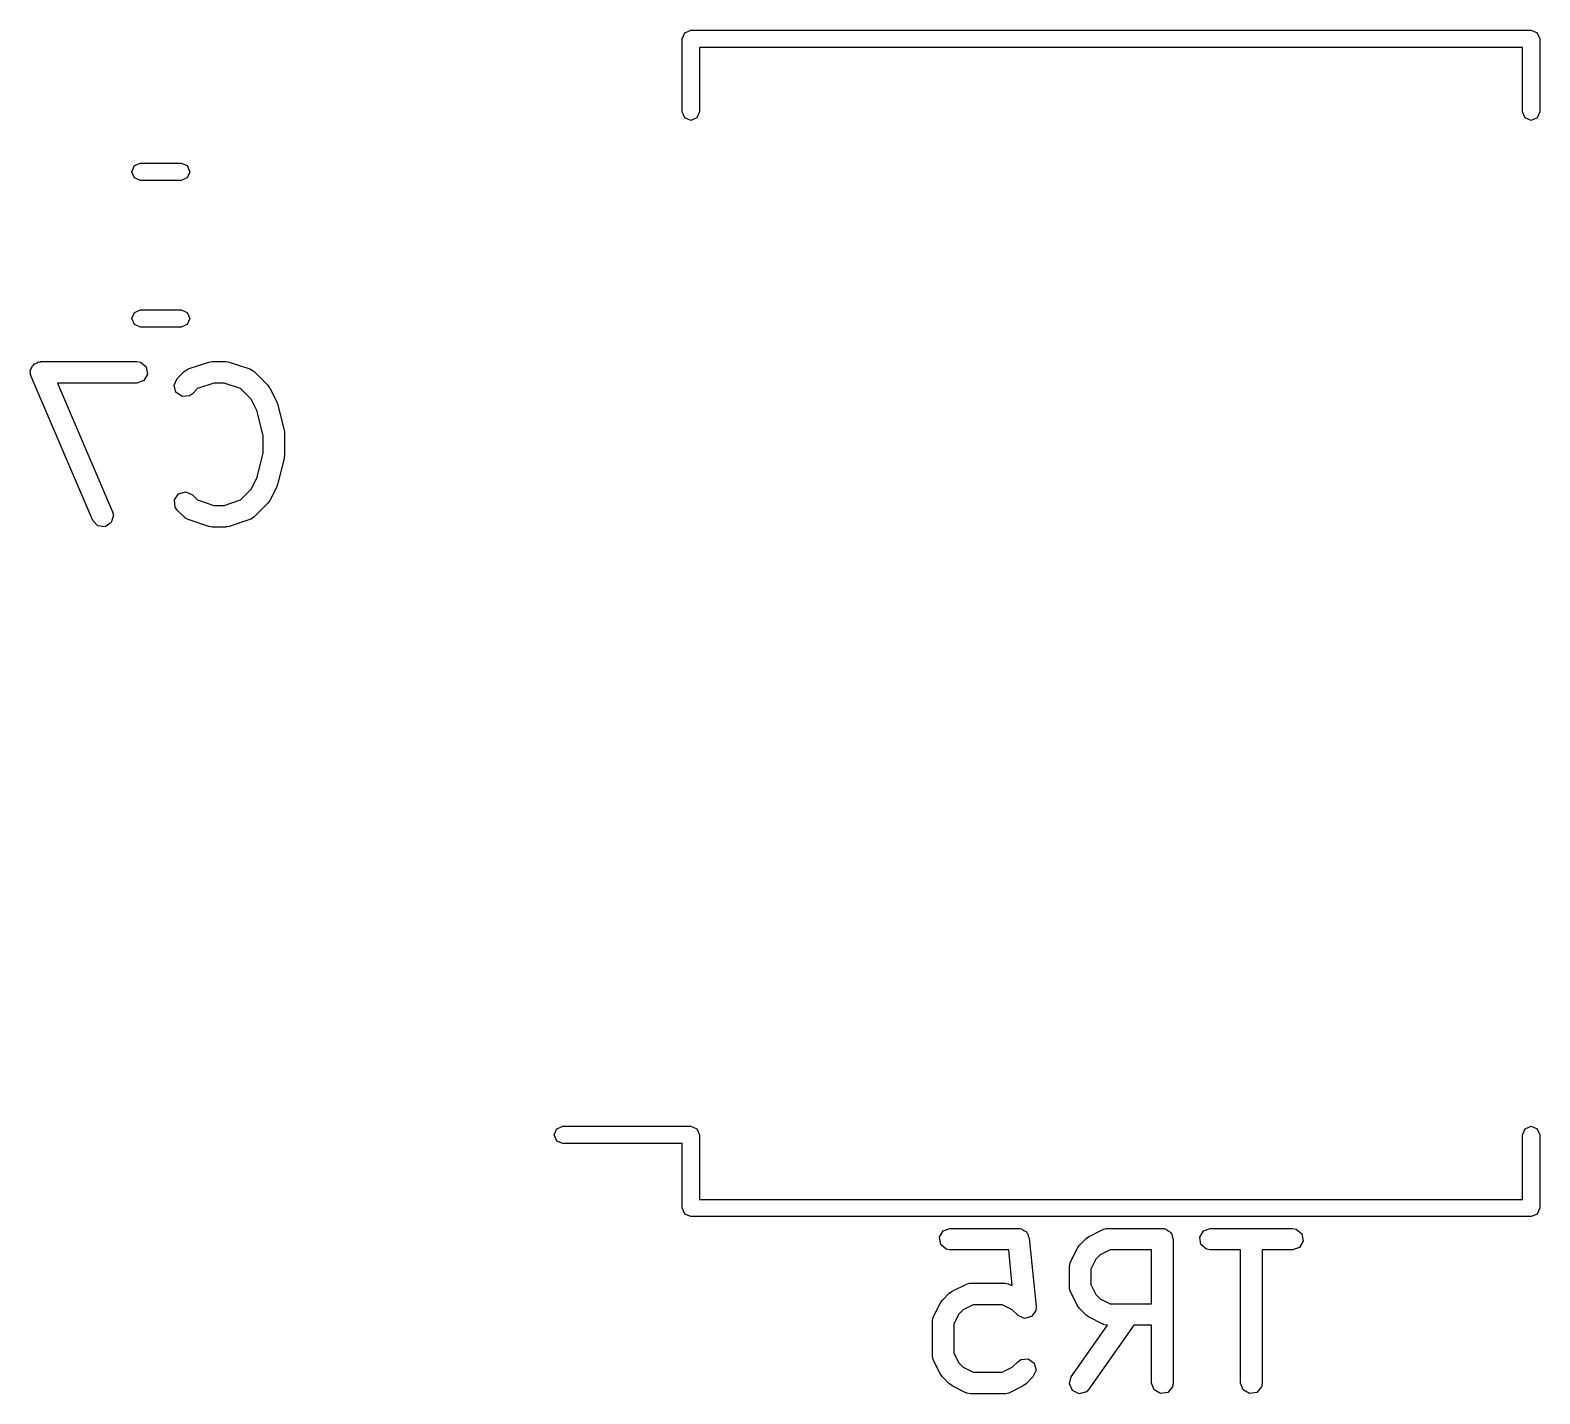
# Model space of a CAD drawing. Extents: x 4.56 to 9.29, y -6.2 to -0.8.
# Drawn here: x 5.6967 to 6.1099, y -1.9644 to -1.5912 of the extents above; entities that cross this region are included whole.
import ezdxf

# ---------------------------------------------------------------- set-up
doc = ezdxf.new("R2010")
doc.units = 0
doc.header["$MEASUREMENT"] = 0
doc.layers.add('BLACK', color=7, linetype='CONTINUOUS')

msp = doc.modelspace()

# ---------------------------------------------------------------- linework, layer by layer
at = {"layer": 'BLACK', "linetype": 'CONTINUOUS'}
for p, q in [((5.87516, -1.59354), (5.87585, -1.59187)), ((5.87516, -1.61354), (5.87516, -1.59354)), ((5.87585, -1.59187), (5.87752, -1.59118)), ((5.87752, -1.59118), (6.10752, -1.59118)), ((6.10752, -1.59118), (6.10919, -1.59187)), ((6.10919, -1.59187), (6.10988, -1.59354)), ((6.10988, -1.59354), (6.10988, -1.61354)), ((6.10516, -1.59591), (5.87988, -1.59591)), ((5.87988, -1.59591), (5.87988, -1.61354)), ((6.10516, -1.61354), (6.10516, -1.59591)), ((5.87585, -1.61521), (5.87516, -1.61354)), ((5.87752, -1.61591), (5.87585, -1.61521)), ((5.87919, -1.61521), (5.87752, -1.61591)), ((5.87988, -1.61354), (5.87919, -1.61521)), ((6.10585, -1.61521), (6.10516, -1.61354)), ((6.10752, -1.61591), (6.10585, -1.61521)), ((6.10919, -1.61521), (6.10752, -1.61591)), ((6.10988, -1.61354), (6.10919, -1.61521)), ((5.72528, -1.62825), (5.72695, -1.62756)), ((5.72695, -1.62756), (5.73802, -1.62756)), ((5.73802, -1.62756), (5.73969, -1.62825)), ((5.72459, -1.62992), (5.72528, -1.62825)), ((5.72528, -1.63159), (5.72459, -1.62992)), ((5.72695, -1.63228), (5.72528, -1.63159)), ((5.73969, -1.63159), (5.73802, -1.63228)), ((5.73969, -1.62825), (5.74039, -1.62992)), ((5.74039, -1.62992), (5.73969, -1.63159)), ((5.73802, -1.63228), (5.72695, -1.63228)), ((5.72459, -1.67008), (5.72528, -1.66841)), ((5.72528, -1.66841), (5.72695, -1.66772)), ((5.72695, -1.66772), (5.73802, -1.66772)), ((5.73802, -1.66772), (5.73969, -1.66841)), ((5.73969, -1.66841), (5.74039, -1.67008)), ((5.72528, -1.67175), (5.72459, -1.67008)), ((5.72695, -1.67244), (5.72528, -1.67175)), ((5.73802, -1.67244), (5.72695, -1.67244)), ((5.73969, -1.67175), (5.73802, -1.67244)), ((5.74039, -1.67008), (5.73969, -1.67175)), ((5.69673, -1.685), (5.69683, -1.68467)), ((5.69697, -1.686), (5.69673, -1.685)), ((5.69677, -1.68432), (5.69712, -1.68373)), ((5.69683, -1.68467), (5.69677, -1.68432)), ((5.69712, -1.68373), (5.69732, -1.68307)), ((5.69732, -1.68307), (5.69761, -1.68288)), ((5.69761, -1.68288), (5.69778, -1.68257)), ((5.69778, -1.68257), (5.69843, -1.68234)), ((5.69843, -1.68234), (5.69901, -1.68196)), ((5.69901, -1.68196), (5.69935, -1.682)), ((5.69935, -1.682), (5.69968, -1.68188)), ((5.69968, -1.68188), (5.72593, -1.68188)), ((5.72593, -1.68188), (5.72694, -1.68206)), ((5.72694, -1.68206), (5.72848, -1.68336)), ((5.72883, -1.68535), (5.72782, -1.6871)), ((5.72848, -1.68336), (5.72883, -1.68535)), ((5.73696, -1.6865), (5.73884, -1.68462)), ((5.73884, -1.68462), (5.73968, -1.68403)), ((5.73968, -1.68403), (5.73985, -1.68402)), ((5.73985, -1.68402), (5.73999, -1.68391)), ((5.73999, -1.68391), (5.74562, -1.68203)), ((5.74562, -1.68203), (5.74649, -1.6819)), ((5.74649, -1.6819), (5.74655, -1.68188)), ((5.74655, -1.68188), (5.7503, -1.68188)), ((5.7503, -1.68188), (5.75117, -1.68204)), ((5.75117, -1.68204), (5.75123, -1.68203)), ((5.75123, -1.68203), (5.75686, -1.68391)), ((5.75686, -1.68391), (5.75776, -1.6844)), ((5.75776, -1.6844), (5.75785, -1.68455)), ((5.75785, -1.68455), (5.75801, -1.68462)), ((5.75801, -1.68462), (5.76176, -1.68837)), ((5.71384, -1.72537), (5.69697, -1.686)), ((5.72593, -1.68779), (5.70416, -1.68779)), ((5.70416, -1.68779), (5.71927, -1.72304)), ((5.72782, -1.6871), (5.72593, -1.68779)), ((5.73611, -1.68833), (5.73696, -1.6865)), ((5.73663, -1.69028), (5.73611, -1.68833)), ((5.74252, -1.68929), (5.74114, -1.69067)), ((5.74703, -1.68779), (5.74252, -1.68929)), ((5.74982, -1.68779), (5.74703, -1.68779)), ((5.75433, -1.68929), (5.74982, -1.68779)), ((5.75725, -1.69221), (5.75433, -1.68929)), ((5.76176, -1.68837), (5.76227, -1.68909)), ((5.76227, -1.68909), (5.76231, -1.68914)), ((5.76231, -1.68914), (5.76419, -1.69289)), ((5.73829, -1.69144), (5.73663, -1.69028)), ((5.7403, -1.69126), (5.73829, -1.69144)), ((5.74114, -1.69067), (5.7403, -1.69126)), ((5.75876, -1.69524), (5.75725, -1.69221)), ((5.76419, -1.69289), (5.76433, -1.69338)), ((5.76433, -1.69338), (5.76441, -1.69349)), ((5.76441, -1.69349), (5.76629, -1.70099)), ((5.76047, -1.70207), (5.75876, -1.69524)), ((5.76047, -1.70697), (5.76047, -1.70207)), ((5.76629, -1.70099), (5.76633, -1.70158)), ((5.76633, -1.70158), (5.76637, -1.70171)), ((5.76637, -1.70171), (5.76637, -1.70733)), ((5.75876, -1.7138), (5.76047, -1.70697)), ((5.76629, -1.70805), (5.76441, -1.71555)), ((5.76637, -1.70733), (5.76627, -1.70791)), ((5.76627, -1.70791), (5.76629, -1.70805)), ((5.75725, -1.71683), (5.75876, -1.7138)), ((5.7362, -1.71969), (5.73736, -1.71804)), ((5.73736, -1.71804), (5.73931, -1.71751)), ((5.73931, -1.71751), (5.74114, -1.71837)), ((5.74114, -1.71837), (5.74252, -1.71975)), ((5.75433, -1.71975), (5.75725, -1.71683)), ((5.76419, -1.71615), (5.76231, -1.7199)), ((5.7642, -1.71601), (5.76419, -1.71615)), ((5.76441, -1.71555), (5.7642, -1.71601)), ((5.73637, -1.7217), (5.7362, -1.71969)), ((5.73696, -1.72254), (5.73637, -1.7217)), ((5.73884, -1.72442), (5.73696, -1.72254)), ((5.74252, -1.71975), (5.74703, -1.72125)), ((5.74703, -1.72125), (5.74982, -1.72125)), ((5.74982, -1.72125), (5.75433, -1.71975)), ((5.76176, -1.72067), (5.75801, -1.72442)), ((5.76179, -1.72061), (5.76176, -1.72067)), ((5.76231, -1.7199), (5.76179, -1.72061)), ((5.71522, -1.72684), (5.71384, -1.72537)), ((5.71723, -1.72708), (5.71522, -1.72684)), ((5.71892, -1.72597), (5.71723, -1.72708)), ((5.7195, -1.72404), (5.71892, -1.72597)), ((5.71927, -1.72304), (5.7195, -1.72404)), ((5.739, -1.72449), (5.73884, -1.72442)), ((5.73909, -1.72464), (5.739, -1.72449)), ((5.73999, -1.72513), (5.73909, -1.72464)), ((5.74562, -1.72701), (5.73999, -1.72513)), ((5.75686, -1.72513), (5.75123, -1.72701)), ((5.75699, -1.72502), (5.75686, -1.72513)), ((5.75717, -1.72501), (5.75699, -1.72502)), ((5.75801, -1.72442), (5.75717, -1.72501)), ((5.74568, -1.727), (5.74562, -1.72701)), ((5.74655, -1.72716), (5.74568, -1.727)), ((5.7503, -1.72716), (5.74655, -1.72716)), ((5.75036, -1.72714), (5.7503, -1.72716)), ((5.75123, -1.72701), (5.75036, -1.72714)), ((5.84016, -1.89354), (5.84085, -1.89187)), ((5.84085, -1.89187), (5.84252, -1.89118)), ((5.84252, -1.89118), (5.87752, -1.89118)), ((5.87752, -1.89118), (5.87919, -1.89187)), ((5.87919, -1.89187), (5.87988, -1.89354)), ((6.10516, -1.89354), (6.10585, -1.89187)), ((6.10585, -1.89187), (6.10752, -1.89118)), ((6.10752, -1.89118), (6.10919, -1.89187)), ((6.10919, -1.89187), (6.10988, -1.89354)), ((5.84085, -1.89521), (5.84016, -1.89354)), ((5.84252, -1.89591), (5.84085, -1.89521)), ((5.87516, -1.89591), (5.84252, -1.89591)), ((5.87516, -1.91354), (5.87516, -1.89591)), ((5.87988, -1.89354), (5.87988, -1.91118)), ((6.10516, -1.91118), (6.10516, -1.89354)), ((6.10988, -1.89354), (6.10988, -1.91354)), ((5.87988, -1.91118), (6.10516, -1.91118)), ((5.87585, -1.91521), (5.87516, -1.91354)), ((5.87752, -1.91591), (5.87585, -1.91521)), ((6.10752, -1.91591), (5.87752, -1.91591)), ((6.10919, -1.91521), (6.10752, -1.91591)), ((6.10988, -1.91354), (6.10919, -1.91521)), ((5.94555, -1.92157), (5.94656, -1.91982)), ((5.94656, -1.91982), (5.94846, -1.91913)), ((5.94846, -1.91913), (5.96721, -1.91913)), ((5.96721, -1.91913), (5.96736, -1.91915)), ((5.96736, -1.91915), (5.96743, -1.91914)), ((5.96743, -1.91914), (5.96754, -1.91919)), ((5.96754, -1.91919), (5.96822, -1.9193)), ((5.96822, -1.9193), (5.9687, -1.91971)), ((5.9687, -1.91971), (5.96927, -1.91997)), ((5.96927, -1.91997), (5.96945, -1.92034)), ((5.96945, -1.92034), (5.96977, -1.9206)), ((5.96977, -1.9206), (5.96988, -1.92122)), ((5.98651, -1.92131), (5.99026, -1.91944)), ((5.99026, -1.91944), (5.99124, -1.91915)), ((5.99124, -1.91915), (5.99142, -1.91919)), ((5.99142, -1.91919), (5.99158, -1.91913)), ((5.99158, -1.91913), (6.00658, -1.91913)), ((6.00658, -1.91913), (6.00696, -1.91919)), ((6.00696, -1.91919), (6.00709, -1.91917)), ((6.00709, -1.91917), (6.00721, -1.91924)), ((6.00721, -1.91924), (6.00759, -1.9193)), ((6.00759, -1.9193), (6.00818, -1.9198)), ((6.00818, -1.9198), (6.00884, -1.92018)), ((6.00884, -1.92018), (6.00893, -1.92043)), ((6.00893, -1.92043), (6.00914, -1.9206)), ((6.00914, -1.9206), (6.00927, -1.92136)), ((6.0168, -1.92157), (6.01781, -1.91982)), ((6.01781, -1.91982), (6.0197, -1.91913)), ((6.0197, -1.91913), (6.0422, -1.91913)), ((6.0422, -1.91913), (6.04321, -1.9193)), ((6.04321, -1.9193), (6.04476, -1.9206)), ((6.04476, -1.9206), (6.04511, -1.92259)), ((5.94591, -1.92356), (5.94555, -1.92157)), ((5.94745, -1.92485), (5.94591, -1.92356)), ((5.94846, -1.92503), (5.94745, -1.92485)), ((5.96454, -1.92503), (5.94846, -1.92503)), ((5.96552, -1.9348), (5.96454, -1.92503)), ((5.96988, -1.92122), (5.97015, -1.92179)), ((5.97015, -1.92179), (5.97202, -1.94053)), ((5.98144, -1.92826), (5.98332, -1.92451)), ((5.98332, -1.92451), (5.98384, -1.9238)), ((5.98384, -1.9238), (5.98387, -1.92374)), ((5.98387, -1.92374), (5.98574, -1.92187)), ((5.98574, -1.92187), (5.98647, -1.92136)), ((5.98647, -1.92136), (5.98651, -1.92131)), ((5.99228, -1.92503), (5.98958, -1.92638)), ((6.00363, -1.92503), (5.99228, -1.92503)), ((6.00363, -1.93975), (6.00363, -1.92503)), ((6.00927, -1.92136), (6.00953, -1.92208)), ((6.00953, -1.92208), (6.00953, -1.96145)), ((6.01715, -1.92356), (6.0168, -1.92157)), ((6.01869, -1.92485), (6.01715, -1.92356)), ((6.0197, -1.92503), (6.01869, -1.92485)), ((6.028, -1.92503), (6.0197, -1.92503)), ((6.028, -1.96145), (6.028, -1.92503)), ((6.0422, -1.92503), (6.03391, -1.92503)), ((6.03391, -1.92503), (6.03391, -1.96145)), ((6.0441, -1.92434), (6.0422, -1.92503)), ((6.04511, -1.92259), (6.0441, -1.92434)), ((5.98113, -1.92958), (5.98131, -1.92857)), ((5.98131, -1.92857), (5.98142, -1.92843)), ((5.98142, -1.92843), (5.98144, -1.92826)), ((5.98838, -1.92758), (5.98704, -1.93028)), ((5.98958, -1.92638), (5.98838, -1.92758)), ((5.98113, -1.9352), (5.98113, -1.92958)), ((5.98704, -1.93028), (5.98704, -1.93451)), ((5.94637, -1.93874), (5.94825, -1.93686)), ((5.94825, -1.93686), (5.94897, -1.93636)), ((5.94897, -1.93636), (5.94902, -1.93631)), ((5.94902, -1.93631), (5.95277, -1.93444)), ((5.95277, -1.93444), (5.95375, -1.93414)), ((5.95375, -1.93414), (5.95392, -1.93419)), ((5.95392, -1.93419), (5.95409, -1.93412)), ((5.95409, -1.93412), (5.96346, -1.93412)), ((5.96346, -1.93412), (5.96447, -1.9343)), ((5.96447, -1.9343), (5.96461, -1.93442)), ((5.96461, -1.93442), (5.96478, -1.93444)), ((5.96478, -1.93444), (5.96552, -1.9348)), ((5.98119, -1.93537), (5.98113, -1.9352)), ((5.98115, -1.93554), (5.98119, -1.93537)), ((5.98144, -1.93652), (5.98115, -1.93554)), ((5.98332, -1.94027), (5.98144, -1.93652)), ((5.98704, -1.93451), (5.98838, -1.9372)), ((5.98838, -1.9372), (5.98958, -1.9384)), ((5.94395, -1.94326), (5.94582, -1.93951)), ((5.94582, -1.93951), (5.94635, -1.9388)), ((5.94635, -1.9388), (5.94637, -1.93874)), ((5.95209, -1.94138), (5.95089, -1.94258)), ((5.95478, -1.94003), (5.95209, -1.94138)), ((5.96276, -1.94003), (5.95478, -1.94003)), ((5.96546, -1.94138), (5.96276, -1.94003)), ((5.967, -1.94292), (5.96546, -1.94138)), ((5.97194, -1.94159), (5.97137, -1.9424)), ((5.97195, -1.94156), (5.97194, -1.94157)), ((5.97194, -1.94157), (5.97194, -1.94159)), ((5.97202, -1.94053), (5.97195, -1.94156)), ((5.98336, -1.94032), (5.98332, -1.94027)), ((5.98387, -1.94104), (5.98336, -1.94032)), ((5.98574, -1.94292), (5.98387, -1.94104)), ((5.98958, -1.9384), (5.99228, -1.93975)), ((5.99228, -1.93975), (6.00363, -1.93975)), ((5.94364, -1.94458), (5.94381, -1.94357)), ((5.94364, -1.95395), (5.94364, -1.94458)), ((5.94381, -1.94357), (5.94393, -1.94343)), ((5.94393, -1.94343), (5.94395, -1.94326)), ((5.95089, -1.94258), (5.94954, -1.94527)), ((5.94954, -1.94527), (5.94954, -1.95325)), ((5.96701, -1.94292), (5.967, -1.94292)), ((5.96702, -1.94294), (5.96701, -1.94292)), ((5.96793, -1.94335), (5.96702, -1.94294)), ((5.96883, -1.94377), (5.96793, -1.94335)), ((5.96885, -1.94376), (5.96883, -1.94377)), ((5.96886, -1.94377), (5.96885, -1.94376)), ((5.96982, -1.9435), (5.96886, -1.94377)), ((5.97078, -1.94325), (5.96982, -1.9435)), ((5.97079, -1.94323), (5.97078, -1.94325)), ((5.97081, -1.94322), (5.97079, -1.94323)), ((5.97137, -1.9424), (5.97081, -1.94322)), ((5.98166, -1.95976), (5.99154, -1.94565)), ((5.9858, -1.94294), (5.98574, -1.94292)), ((5.98651, -1.94347), (5.9858, -1.94294)), ((5.99874, -1.94565), (5.9865, -1.96314)), ((5.99026, -1.94534), (5.98651, -1.94347)), ((5.99044, -1.94536), (5.99026, -1.94534)), ((5.99057, -1.94548), (5.99044, -1.94536)), ((5.99154, -1.94565), (5.99057, -1.94548)), ((6.00363, -1.94565), (5.99874, -1.94565)), ((6.00363, -1.96145), (6.00363, -1.94565)), ((5.9437, -1.95412), (5.94364, -1.95395)), ((5.94365, -1.95429), (5.9437, -1.95412)), ((5.94954, -1.95325), (5.95089, -1.95595)), ((5.94395, -1.95527), (5.94365, -1.95429)), ((5.94582, -1.95902), (5.94395, -1.95527)), ((5.95089, -1.95595), (5.95209, -1.95715)), ((5.95209, -1.95715), (5.95478, -1.9585)), ((5.96276, -1.9585), (5.96546, -1.95715)), ((5.96546, -1.95715), (5.967, -1.95561)), ((5.967, -1.95561), (5.96784, -1.95502)), ((5.96784, -1.95502), (5.96985, -1.95485)), ((5.96985, -1.95485), (5.9715, -1.95601)), ((5.97203, -1.95796), (5.97117, -1.95979)), ((5.9715, -1.95601), (5.97203, -1.95796)), ((5.94587, -1.95906), (5.94582, -1.95902)), ((5.94637, -1.95979), (5.94587, -1.95906)), ((5.94825, -1.96166), (5.94637, -1.95979)), ((5.94831, -1.96169), (5.94825, -1.96166)), ((5.94902, -1.96222), (5.94831, -1.96169)), ((5.95277, -1.96409), (5.94902, -1.96222)), ((5.95478, -1.9585), (5.96276, -1.9585)), ((5.96853, -1.96222), (5.96478, -1.96409)), ((5.96858, -1.96217), (5.96853, -1.96222)), ((5.9693, -1.96166), (5.96858, -1.96217)), ((5.97117, -1.95979), (5.9693, -1.96166)), ((5.98114, -1.96171), (5.98166, -1.95976)), ((5.982, -1.96354), (5.98114, -1.96171)), ((6.00432, -1.96335), (6.00363, -1.96145)), ((6.00936, -1.96246), (6.00806, -1.96401)), ((6.00953, -1.96145), (6.00936, -1.96246)), ((6.02869, -1.96335), (6.028, -1.96145)), ((6.03373, -1.96246), (6.03243, -1.96401)), ((6.03391, -1.96145), (6.03373, -1.96246)), ((5.95294, -1.96411), (5.95277, -1.96409)), ((5.95308, -1.96422), (5.95294, -1.96411)), ((5.95409, -1.9644), (5.95308, -1.96422)), ((5.96346, -1.9644), (5.95409, -1.9644)), ((5.96363, -1.96434), (5.96346, -1.9644)), ((5.9638, -1.96438), (5.96363, -1.96434)), ((5.96478, -1.96409), (5.9638, -1.96438)), ((5.98383, -1.96439), (5.982, -1.96354)), ((5.98578, -1.96387), (5.98383, -1.96439)), ((5.9865, -1.96314), (5.98578, -1.96387)), ((6.00607, -1.96436), (6.00432, -1.96335)), ((6.00806, -1.96401), (6.00607, -1.96436)), ((6.03044, -1.96436), (6.02869, -1.96335)), ((6.03243, -1.96401), (6.03044, -1.96436))]:
    msp.add_line(p, q, dxfattribs=at)

doc.saveas('drawing.dxf')
